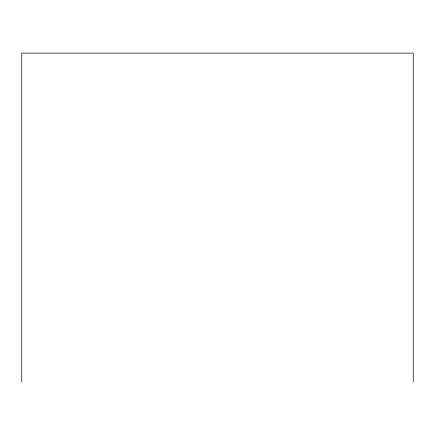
<?xml version="1.0" encoding="UTF-8"?>
<svg xmlns="http://www.w3.org/2000/svg" width="435" height="435" viewBox="0 0 435 435"><rect width="100%" height="100%" fill="white"/><g stroke="black" fill="none" stroke-linecap="round" stroke-linejoin="round"><path stroke-width="0.65" d="M413.25 381.859L413.25 53.141L21.75 53.141L21.75 381.859"/></g></svg>
